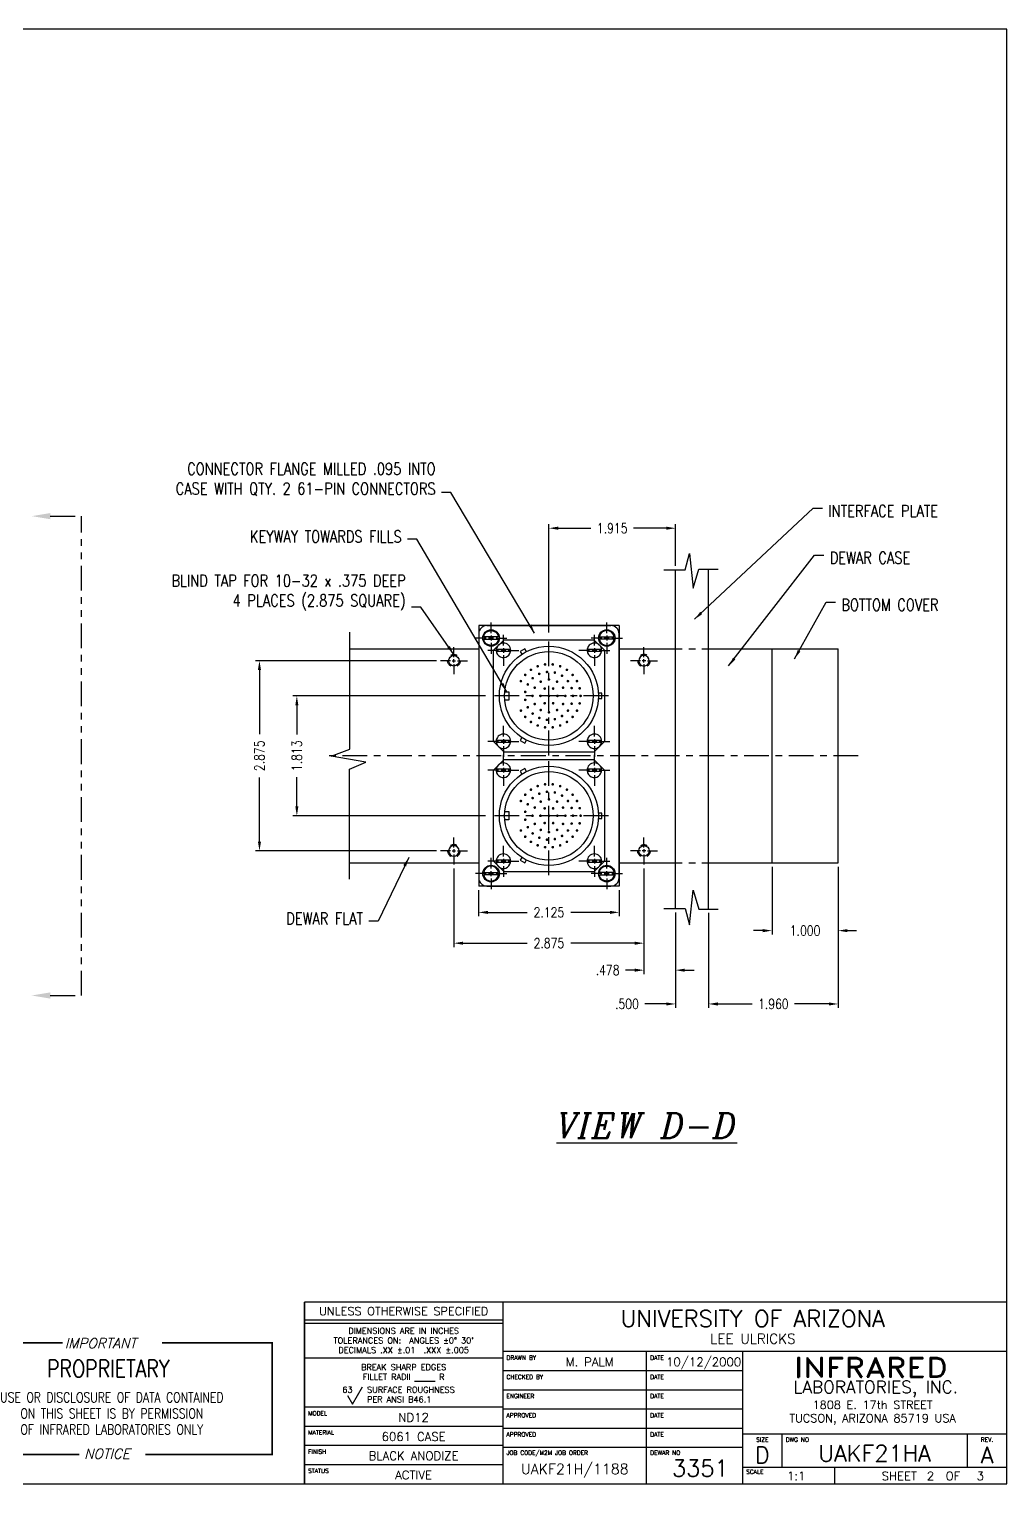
# Model space of a CAD drawing. Extents: x -84 to 28, y 0 to 23.
# Drawn here: x -25.06 to -10.26, y 0.74 to 22.74 of the extents above; entities that cross this region are included whole.
import ezdxf
from ezdxf.enums import TextEntityAlignment as Align

# ---------------------------------------------------------------- set-up
doc = ezdxf.new("R2010")
doc.units = 0
doc.header["$LTSCALE"] = 0.3
doc.header["$MEASUREMENT"] = 0
for name, pattern in [('CENTER', [2, 1.25, -0.25, 0.25, -0.25]), ('HIDDEN', [0.375, 0.25, -0.125]), ('PHANTOM', [2.5, 1.25, -0.25, 0.25, -0.25, 0.25, -0.25])]:
    doc.linetypes.add(name, pattern=pattern)
doc.layers.get('DEFPOINTS').update_dxf_attribs({"linetype": 'CONTINUOUS'})
for name, color, linetype in [('BDR1', 2, 'CONTINUOUS'), ('CENTER', 4, 'CENTER'), ('DIMENSION', 1, 'CONTINUOUS'), ('HIDDEN', 3, 'HIDDEN'), ('OBJECT', 2, 'CONTINUOUS'), ('PHANTOM', 5, 'PHANTOM'), ('TTL1', 2, 'CONTINUOUS'), ('TTL2', 1, 'CONTINUOUS'), ('TTL3', 6, 'CONTINUOUS')]:
    doc.layers.add(name, color=color, linetype=linetype)
doc.styles.add('ITALICC', font='italicc', dxfattribs={"height": 0.5})
doc.styles.add('ROMANS', font='romans.shx', dxfattribs={"width": 0.8, "height": 0.15})
doc.styles.add('TTL_FNCY', font='romand.shx')
doc.styles.add('TTL_STD', font='ROMANS.SHX')
doc.dimstyles.new('D-SIZE', dxfattribs={"dimscale": 0, "dimtxt": 0.15, "dimasz": 0.14, "dimexe": 0.06, "dimexo": 0.06, "dimgap": 0.09, "dimtad": 0, "dimdec": 3, "dimzin": 4, "dimtxsty": 'ROMANS', "dimcen": 0.09, "dimazin": 3, "dimtfac": 1, "dimtdec": 3, "dimtofl": 0, "dimtmove": 0, "dimatfit": 3, "dimtolj": 1, "dimtzin": 4})

# ---------------------------------------------------------------- blocks, each defined once
blk = doc.blocks.new('DSIZE')
at = {"layer": 'BDR1'}
for p, q in [((34, 22), (0, 22)), ((34, 0), (34, 22)), ((0, 0), (34, 0))]:
    blk.add_line(p, q, dxfattribs=at)
at = {"layer": 'TTL1'}
for p, q in [((23.375, 2.75), (23.375, 0)), ((23.375, 0), (23.375, 2.75)), ((34, 2.75), (23.375, 2.75)), ((26.375, 2.75), (26.375, 0)), ((26.375, 2.475), (23.375, 2.475)), ((26.375, 2.425), (23.375, 2.425)), ((34, 2), (26.375, 2)), ((28.55, 0), (28.55, 2)), ((30, 2), (30, 0)), ((26.375, 1.9), (23.375, 1.9)), ((30, 1.71), (26.375, 1.71)), ((30, 1.42), (26.375, 1.42)), ((26.375, 1.16), (23.375, 1.16)), ((30, 1.13), (26.375, 1.13)), ((26.375, 0.87), (23.375, 0.87)), ((30, 0.84), (26.375, 0.84)), ((34, 0.75), (30, 0.75)), ((30.6, 0.25), (30.6, 0.75)), ((33.4, 0.75), (33.4, 0.25)), ((26.375, 0.58), (23.375, 0.58)), ((30, 0.55), (26.375, 0.55)), ((26.375, 0.29), (23.375, 0.29)), ((34, 0.25), (30, 0.25)), ((31.39, 0.25), (31.39, 0))]:
    blk.add_line(p, q, dxfattribs=at)
at = {"layer": 'TTL3'}
for p, q in [((24.026, 1.338), (24.101, 1.208)), ((24.101, 1.208), (24.251, 1.468))]:
    blk.add_line(p, q, dxfattribs=at)
at = {"layer": 'TTL1', "style": 'TTL_STD'}
for tag, height, flags, p in [('DWG-NAME', 0.25, 4, (30.157, 2.375)), ('DWG-NO', 0.25, 4, (32, 0.337)), ('CODE', 0.156, 12, (27.463, 0.148)), ('DEWAR-NO', 0.25, 12, (29.362, 0.113))]:
    blk.add_attdef(tag, text='', height=height, dxfattribs=dict(at, flags=flags)).set_placement(p, align=Align.CENTER)
at = {"layer": 'TTL2'}
for s, height, style, p in [('UNLESS OTHERWISE SPECIFIED', 0.125, 'TTL_STD', (24.875, 2.55)), ('LABORATORIES, INC.', 0.1875, 'TTL_FNCY', (32.015, 1.371)), ('1808 E. 17th STREET', 0.125, 'TTL_STD', (31.968, 1.133)), ('TUCSON, ARIZONA 85719 USA', 0.125, 'TTL_STD', (31.968, 0.931)), ('D', 0.25, 'TTL_STD', (30.3, 0.312)), ('SHEET    OF', 0.13, 'TTL_STD', (32.7, 0.055))]:
    blk.add_text(s, height=height, dxfattribs=dict(at, style=style)).set_placement(p, align=Align.CENTER)
at = {"layer": 'TTL2', "style": 'TTL_FNCY', "width": 1.115273}
blk.add_text('INFRARED', height=0.3, dxfattribs=at).set_placement((30.777, 1.612), (33.103, 1.612), align=Align.FIT)
at = {"layer": 'TTL2', "style": 'TTL_STD'}
for tag, height, flags, p in [('DWG-DESC', 0.15, 4, (30.157, 2.12)), ('DRAFTER', 0.13, 4, (27.687, 1.78)), ('DATE-ISSUE', 0.13, 4, (29.412, 1.78)), ('MODEL', 0.13, 4, (25.025, 0.94)), ('MAT_L', 0.13, 12, (25.025, 0.65)), ('FIN', 0.13, 12, (25.025, 0.36)), ('DWG-REV', 0.25, 12, (33.7, 0.312)), ('STATUS', 0.13, 12, (25.025, 0.07)), ('DWG-SCALE', 0.13, 12, (30.812, 0.055)), ('SH_NO', 0.13, 4, (32.844, 0.055)), ('SH_NO', 0.13, 4, (33.597, 0.055))]:
    blk.add_attdef(tag, text='', height=height, dxfattribs=dict(at, flags=flags)).set_placement(p, align=Align.CENTER)
at = {"layer": 'TTL3', "style": 'TTL_STD'}
for s, height, p in [("TOLERANCES ON:  ANGLES %%p0%%d 30'", 0.09, (24.875, 2.124)), ('DIMENSIONS ARE IN INCHES', 0.09, (24.875, 2.27)), ('DECIMALS .XX %%p.01  .XXX %%p.005', 0.09, (24.875, 1.979)), ('BREAK SHARP EDGES', 0.09, (24.875, 1.72)), ('FILLET RADII %%u     %%u R', 0.09, (24.875, 1.574)), ('63', 0.09, (24.024, 1.379)), ('SIZE', 0.065, (30.3, 0.637)), ('REV.', 0.065, (33.7, 0.637))]:
    blk.add_text(s, height=height, dxfattribs=at).set_placement(p, align=Align.CENTER)
for s, height, p in [('DRAWN BY', 0.065, (26.43, 1.875)), ('DATE', 0.065, (28.605, 1.875)), ('CHECKED BY', 0.065, (26.43, 1.585)), ('DATE', 0.065, (28.605, 1.585)), ('SURFACE ROUGHNESS', 0.09, (24.321, 1.379)), ('PER ANSI B46.1', 0.09, (24.321, 1.233)), ('ENGINEER', 0.065, (26.43, 1.295)), ('DATE', 0.065, (28.605, 1.295)), ('MODEL', 0.065, (23.43, 1.035)), ('APPROVED', 0.065, (26.43, 1.005)), ('DATE', 0.065, (28.605, 1.005)), ('MATERIAL', 0.065, (23.43, 0.745)), ('APPROVED', 0.065, (26.43, 0.715)), ('DATE', 0.065, (28.605, 0.715)), ('DWG NO', 0.065, (30.655, 0.637)), ('FINISH', 0.065, (23.43, 0.455)), ('JOB CODE/M2M JOB ORDER', 0.065, (26.43, 0.438)), ('DEWAR NO', 0.065, (28.605, 0.438)), ('STATUS', 0.065, (23.43, 0.165)), ('SCALE', 0.065, (30.055, 0.15))]:
    blk.add_text(s, height=height, dxfattribs=at).set_placement(p)
blk = doc.blocks.new('PNOTE')
at = {"layer": 'DIMENSION', "const_width": 0.025}
for points in [[(0, 0), (0, 1.69)], [(0, 1.69), (1.669, 1.69)], [(3.169, 1.69), (4.838, 1.69), (4.838, 0), (2.919, 0)], [(1.919, 0), (0, 0)]]:
    blk.add_lwpolyline(points, dxfattribs=at)
at = {"layer": 'DIMENSION', "style": 'ITALICC'}
for s, p in [('IMPORTANT', (1.701, 1.606)), ('NOTICE', (1.992, -0.065))]:
    blk.add_text(s, height=0.15, dxfattribs=at).set_placement(p)
at = {"layer": 'DIMENSION', "style": 'ROMANS', "width": 0.8}
blk.add_text('PROPRIETARY', height=0.2625, dxfattribs=at).set_placement((1.432, 1.166))
for s, p in [('USE OR DISCLOSURE OF DATA CONTAINED', (2.412, 0.787)), ('ON THIS SHEET IS BY PERMISSION', (2.412, 0.544)), ('OF INFRARED LABORATORIES ONLY', (2.412, 0.302))]:
    blk.add_text(s, height=0.15, dxfattribs=at).set_placement(p, align=Align.CENTER)
blk = doc.blocks.new('*D44')
at = {"layer": 'DEFPOINTS', "color": 0}
for p in [(-21.005, 12.659), (-18.092, 12.659), (-18.092, 10.847)]:
    blk.add_point(p, dxfattribs=at)
at = {"layer": 'DIMENSION', "color": 0}
for p, q in [((-18.152, 12.659), (-21.065, 12.659)), ((-21.005, 12.519), (-21.005, 12.075)), ((-21.005, 10.987), (-21.005, 11.432)), ((-18.152, 10.847), (-21.065, 10.847))]:
    blk.add_line(p, q, dxfattribs=at)
for points in [[(-21.028, 12.519), (-20.982, 12.519), (-21.005, 12.659)], [(-21.028, 10.987), (-20.982, 10.987), (-21.005, 10.847)]]:
    blk.add_solid(points, dxfattribs=at)
at = {"layer": 'DIMENSION', "color": 0, "insert": (-21.005, 11.753), "char_height": 0.15, "attachment_point": 5, "rotation": 90, "style": 'ROMANS'}
blk.add_mtext('\\A1;1.813', dxfattribs=at)
blk = doc.blocks.new('*D45')
at = {"layer": 'DEFPOINTS', "color": 0}
for p in [(-21.571, 13.191), (-18.834, 13.191), (-18.834, 10.316)]:
    blk.add_point(p, dxfattribs=at)
at = {"layer": 'DIMENSION', "color": 0}
for p, q in [((-18.894, 13.191), (-21.631, 13.191)), ((-21.571, 13.051), (-21.571, 12.083)), ((-21.571, 10.456), (-21.571, 11.423)), ((-18.894, 10.316), (-21.631, 10.316))]:
    blk.add_line(p, q, dxfattribs=at)
for points in [[(-21.594, 13.051), (-21.547, 13.051), (-21.571, 13.191)], [(-21.594, 10.456), (-21.547, 10.456), (-21.571, 10.316)]]:
    blk.add_solid(points, dxfattribs=at)
at = {"layer": 'DIMENSION', "color": 0, "insert": (-21.571, 11.753), "char_height": 0.15, "attachment_point": 5, "rotation": 90, "style": 'ROMANS'}
blk.add_mtext('\\A1;2.875', dxfattribs=at)
blk = doc.blocks.new('*U40')
at = {"layer": 'CENTER'}
for p, q in [((0, 0.073), (0, 0.234)), ((-0.073, 0), (-0.234, 0)), ((-0.036, 0), (0.036, 0)), ((0, -0.036), (0, 0.036)), ((0.073, 0), (0.234, 0)), ((0, -0.073), (0, -0.234))]:
    blk.add_line(p, q, dxfattribs=at)
at = {"layer": 'OBJECT'}
for points in [[(0.019, 0.108, 1), (-0.02, -0.108), (-0.02, 0.108)], [(-0.02, -0.108, 1), (0.019, 0.108), (0.019, -0.108)]]:
    blk.add_lwpolyline(points, format="xyb", dxfattribs=at)
blk = doc.blocks.new('61PINFRONTWITHHDWR')
at = {"layer": 'CENTER'}
for p, q in [((0, 0.9), (0, -0.9)), ((0.9, 0), (-0.9, 0))]:
    blk.add_line(p, q, dxfattribs=at)
at = {"layer": 'OBJECT'}
for p, q in [((0.04, 0.8), (-0.04, 0.8)), ((-0.04, 0.8), (-0.04, 0.749)), ((0.04, 0.749), (0.04, 0.8)), ((-0.669, -0.34), (-0.713, -0.365)), ((-0.713, -0.365), (-0.673, -0.435)), ((-0.673, -0.435), (-0.629, -0.409)), ((0.629, -0.409), (0.673, -0.435)), ((0.713, -0.365), (0.669, -0.34)), ((0.673, -0.435), (0.713, -0.365))]:
    blk.add_line(p, q, dxfattribs=at)
blk.add_lwpolyline([(-0.844, 0.684), (-0.844, -0.684), (-0.684, -0.844), (0.684, -0.844), (0.844, -0.684), (0.844, 0.684), (0.684, 0.844), (-0.684, 0.844)], close=True, dxfattribs=at)
at = {"layer": 'OBJECT', "const_width": 0.02}
for points in [[(-0.232, 0.42, 1), (-0.214, 0.429, 1)], [(-0.124, 0.463, 1), (-0.105, 0.468, 1)], [(-0.01, 0.479, 1), (0.01, 0.479, 1)], [(0.105, 0.468, 1), (0.124, 0.463, 1)], [(0.214, 0.429, 1), (0.232, 0.42, 1)], [(-0.4, 0.264, 1), (-0.389, 0.28, 1)], [(-0.325, 0.352, 1), (-0.31, 0.365, 1)], [(-0.231, 0.281, 1), (-0.215, 0.293, 1)], [(-0.132, 0.209, 1), (-0.115, 0.219, 1)], [(-0.127, 0.34, 1), (-0.109, 0.347, 1)], [(-0.01, 0.363, 1), (0.01, 0.363, 1)], [(-0.01, 0.248, 1), (0.01, 0.248, 1)], [(0.109, 0.347, 1), (0.127, 0.34, 1)], [(0.115, 0.219, 1), (0.132, 0.209, 1)], [(0.215, 0.293, 1), (0.231, 0.281, 1)], [(0.31, 0.365, 1), (0.325, 0.352, 1)], [(0.389, 0.28, 1), (0.4, 0.264, 1)], [(-0.477, 0.048, 1), (-0.474, 0.068, 1)], [(-0.452, 0.161, 1), (-0.444, 0.179, 1)], [(-0.355, 0.08, 1), (-0.35, 0.099, 1)], [(-0.31, 0.19, 1), (-0.299, 0.207, 1)], [(-0.248, -0.01, 1), (-0.248, 0.01, 1)], [(-0.219, 0.115, 1), (-0.209, 0.132, 1)], [(-0.116, 0.055, 1), (-0.106, 0.073, 1)], [(-0.01, 0.128, 1), (0.01, 0.128, 1)], [(-0.01, 0, 1), (0.01, 0, 1)], [(0.106, 0.073, 1), (0.116, 0.055, 1)], [(0.209, 0.132, 1), (0.219, 0.115, 1)], [(0.248, 0.01, 1), (0.248, -0.01, 1)], [(0.299, 0.207, 1), (0.31, 0.19, 1)], [(0.35, 0.099, 1), (0.355, 0.08, 1)], [(0.444, 0.179, 1), (0.452, 0.161, 1)], [(0.474, 0.068, 1), (0.477, 0.048, 1)], [(-0.474, -0.068, 1), (-0.477, -0.048, 1)], [(-0.444, -0.179, 1), (-0.452, -0.161, 1)], [(-0.361, -0.04, 1), (-0.363, -0.02, 1)], [(-0.329, -0.155, 1), (-0.337, -0.137, 1)], [(-0.209, -0.132, 1), (-0.219, -0.115, 1)], [(-0.115, -0.219, 1), (-0.132, -0.209, 1)], [(-0.106, -0.073, 1), (-0.116, -0.055, 1)], [(0.01, -0.128, 1), (-0.01, -0.128, 1)], [(0.116, -0.055, 1), (0.106, -0.073, 1)], [(0.132, -0.209, 1), (0.115, -0.219, 1)], [(0.219, -0.115, 1), (0.209, -0.132, 1)], [(0.337, -0.137, 1), (0.329, -0.155, 1)], [(0.363, -0.02, 1), (0.361, -0.04, 1)], [(0.452, -0.161, 1), (0.444, -0.179, 1)], [(0.477, -0.048, 1), (0.474, -0.068, 1)], [(-0.389, -0.28, 1), (-0.4, -0.264, 1)], [(-0.31, -0.365, 1), (-0.325, -0.352, 1)], [(-0.261, -0.253, 1), (-0.274, -0.239, 1)], [(-0.214, -0.429, 1), (-0.232, -0.42, 1)], [(-0.164, -0.324, 1), (-0.182, -0.315, 1)], [(-0.05, -0.36, 1), (-0.07, -0.357, 1)], [(0.01, -0.248, 1), (-0.01, -0.248, 1)], [(0.07, -0.357, 1), (0.05, -0.36, 1)], [(0.182, -0.315, 1), (0.164, -0.324, 1)], [(0.232, -0.42, 1), (0.214, -0.429, 1)], [(0.274, -0.239, 1), (0.261, -0.253, 1)], [(0.325, -0.352, 1), (0.31, -0.365, 1)], [(0.4, -0.264, 1), (0.389, -0.28, 1)]]:
    blk.add_lwpolyline(points, format="xyb", close=True, dxfattribs=at)
at = {"layer": 'OBJECT'}
for radius in [0.75, 0.67]:
    blk.add_circle((0, 0), radius, dxfattribs=at)
for p in [(-0.688, 0.688), (0.688, 0.688), (-0.688, -0.688), (0.688, -0.688)]:
    blk.add_blockref('*U40', p, dxfattribs=at)
blk = doc.blocks.new('*D46')
at = {"layer": 'DEFPOINTS', "color": 0}
for p in [(-15.755, 9.758), (-15.277, 9.444), (-15.755, 8.512)]:
    blk.add_point(p, dxfattribs=at)
at = {"layer": 'DIMENSION', "color": 0}
for p, q in [((-15.755, 9.698), (-15.755, 8.452)), ((-15.277, 9.384), (-15.277, 8.452)), ((-15.895, 8.512), (-16.035, 8.512)), ((-15.137, 8.512), (-14.997, 8.512))]:
    blk.add_line(p, q, dxfattribs=at)
for points in [[(-15.895, 8.535), (-15.895, 8.488), (-15.755, 8.512)], [(-15.137, 8.535), (-15.137, 8.488), (-15.277, 8.512)]]:
    blk.add_solid(points, dxfattribs=at)
at = {"layer": 'DIMENSION', "color": 0, "insert": (-16.305, 8.512), "char_height": 0.15, "attachment_point": 5, "style": 'ROMANS'}
blk.add_mtext('\\A1;.478', dxfattribs=at)
blk = doc.blocks.new('*D47')
at = {"layer": 'DEFPOINTS', "color": 0}
for p in [(-18.63, 10.111), (-15.755, 10.111), (-18.63, 8.92)]:
    blk.add_point(p, dxfattribs=at)
at = {"layer": 'DIMENSION', "color": 0}
for p, q in [((-18.63, 10.051), (-18.63, 8.86)), ((-15.755, 10.051), (-15.755, 8.86)), ((-18.49, 8.92), (-17.522, 8.92)), ((-15.895, 8.92), (-16.862, 8.92))]:
    blk.add_line(p, q, dxfattribs=at)
for points in [[(-18.49, 8.943), (-18.49, 8.896), (-18.63, 8.92)], [(-15.895, 8.943), (-15.895, 8.896), (-15.755, 8.92)]]:
    blk.add_solid(points, dxfattribs=at)
at = {"layer": 'DIMENSION', "color": 0, "insert": (-17.192, 8.92), "char_height": 0.15, "attachment_point": 5, "style": 'ROMANS'}
blk.add_mtext('\\A1;2.875', dxfattribs=at)
blk = doc.blocks.new('*U43')
at = {"layer": 'CENTER'}
for p, q in [((-0.053, 0), (-0.2045, 0)), ((-0.0265, 0), (0.0265, 0)), ((0, 0.053), (0, 0.2045)), ((0, -0.0265), (0, 0.0265)), ((0.053, 0), (0.2045, 0)), ((0, -0.053), (0, -0.2045))]:
    blk.add_line(p, q, dxfattribs=at)
at = {"layer": 'HIDDEN'}
blk.add_circle((0, 0), 0.095, dxfattribs=at)
at = {"layer": 'OBJECT'}
blk.add_circle((0, 0), 0.0795, dxfattribs=at)
blk = doc.blocks.new('*U42')
at = {"layer": 'CENTER'}
for p, q in [((0, 0.075), (0, 0.237)), ((-0.075, 0), (-0.237, 0)), ((-0.037, 0), (0.037, 0)), ((0, -0.037), (0, 0.037)), ((0.075, 0), (0.237, 0)), ((0, -0.075), (0, -0.237))]:
    blk.add_line(p, q, dxfattribs=at)
at = {"layer": 'OBJECT'}
for points in [[(0.019, 0.084, 0.114293), (-0.02, 0.084), (-0.02, 0.111, 0.839372), (-0.02, -0.111), (-0.02, 0.084)], [(-0.02, -0.084, 0.114293), (0.019, -0.084), (0.019, -0.111, 0.839372), (0.019, 0.111), (0.019, -0.084)]]:
    blk.add_lwpolyline(points, format="xyb", dxfattribs=at)
blk = doc.blocks.new('*D48')
at = {"layer": 'DEFPOINTS', "color": 0}
for p in [(-18.255, 9.784), (-16.13, 9.784), (-16.13, 9.386)]:
    blk.add_point(p, dxfattribs=at)
at = {"layer": 'DIMENSION', "color": 0}
for p, q in [((-18.255, 9.724), (-18.255, 9.326)), ((-16.13, 9.724), (-16.13, 9.326)), ((-18.115, 9.386), (-17.522, 9.386)), ((-16.27, 9.386), (-16.862, 9.386))]:
    blk.add_line(p, q, dxfattribs=at)
for points in [[(-18.115, 9.409), (-18.115, 9.362), (-18.255, 9.386)], [(-16.27, 9.409), (-16.27, 9.362), (-16.13, 9.386)]]:
    blk.add_solid(points, dxfattribs=at)
at = {"layer": 'DIMENSION', "color": 0, "insert": (-17.192, 9.386), "char_height": 0.15, "attachment_point": 5, "style": 'ROMANS'}
blk.add_mtext('\\A1;2.125', dxfattribs=at)
blk = doc.blocks.new('*D49')
at = {"layer": 'DEFPOINTS', "color": 0}
for p in [(-13.817, 10.136), (-12.817, 10.136), (-13.817, 9.11)]:
    blk.add_point(p, dxfattribs=at)
at = {"layer": 'DIMENSION', "color": 0}
for p, q in [((-13.817, 10.076), (-13.817, 9.05)), ((-12.817, 10.076), (-12.817, 9.05)), ((-13.957, 9.11), (-14.097, 9.11)), ((-12.677, 9.11), (-12.537, 9.11))]:
    blk.add_line(p, q, dxfattribs=at)
for points in [[(-13.957, 9.133), (-13.957, 9.086), (-13.817, 9.11)], [(-12.677, 9.133), (-12.677, 9.086), (-12.817, 9.11)]]:
    blk.add_solid(points, dxfattribs=at)
at = {"layer": 'DIMENSION', "color": 0, "insert": (-13.317, 9.11), "char_height": 0.15, "attachment_point": 5, "style": 'ROMANS'}
blk.add_mtext('\\A1;1.000', dxfattribs=at)
blk = doc.blocks.new('*D50')
at = {"layer": 'DEFPOINTS', "color": 0}
for p in [(-12.817, 10.136), (-14.777, 9.437), (-12.817, 8.001)]:
    blk.add_point(p, dxfattribs=at)
at = {"layer": 'DIMENSION', "color": 0}
for p, q in [((-12.817, 10.076), (-12.817, 7.941)), ((-14.777, 9.377), (-14.777, 7.941)), ((-14.637, 8.001), (-14.119, 8.001)), ((-12.957, 8.001), (-13.476, 8.001))]:
    blk.add_line(p, q, dxfattribs=at)
for points in [[(-14.637, 8.024), (-14.637, 7.977), (-14.777, 8.001)], [(-12.957, 8.024), (-12.957, 7.977), (-12.817, 8.001)]]:
    blk.add_solid(points, dxfattribs=at)
at = {"layer": 'DIMENSION', "color": 0, "insert": (-13.797, 8.001), "char_height": 0.15, "attachment_point": 5, "style": 'ROMANS'}
blk.add_mtext('\\A1;1.960', dxfattribs=at)
blk = doc.blocks.new('*D51')
at = {"layer": 'DEFPOINTS', "color": 0}
for p in [(-15.277, 9.444), (-14.777, 9.437), (-14.777, 8.001)]:
    blk.add_point(p, dxfattribs=at)
at = {"layer": 'DIMENSION', "color": 0}
for p, q in [((-15.277, 9.384), (-15.277, 7.941)), ((-14.777, 9.377), (-14.777, 7.941)), ((-15.417, 8.001), (-15.742, 8.001)), ((-14.637, 8.001), (-14.497, 8.001))]:
    blk.add_line(p, q, dxfattribs=at)
for points in [[(-15.417, 8.024), (-15.417, 7.977), (-15.277, 8.001)], [(-14.637, 8.024), (-14.637, 7.977), (-14.777, 8.001)]]:
    blk.add_solid(points, dxfattribs=at)
at = {"layer": 'DIMENSION', "color": 0, "insert": (-16.012, 8.001), "char_height": 0.15, "attachment_point": 5, "style": 'ROMANS'}
blk.add_mtext('\\A1;.500', dxfattribs=at)
blk = doc.blocks.new('*D53')
at = {"layer": 'DEFPOINTS', "color": 0}
for p in [(-15.277, 15.195), (-15.277, 14.567), (-17.192, 13.559)]:
    blk.add_point(p, dxfattribs=at)
at = {"layer": 'DIMENSION', "color": 0}
for p, q in [((-17.192, 13.619), (-17.192, 15.255)), ((-17.052, 15.195), (-16.556, 15.195)), ((-15.417, 15.195), (-15.913, 15.195)), ((-15.277, 14.627), (-15.277, 15.255))]:
    blk.add_line(p, q, dxfattribs=at)
for points in [[(-17.052, 15.219), (-17.052, 15.172), (-17.192, 15.195)], [(-15.417, 15.219), (-15.417, 15.172), (-15.277, 15.195)]]:
    blk.add_solid(points, dxfattribs=at)
at = {"layer": 'DIMENSION', "color": 0, "insert": (-16.235, 15.195), "char_height": 0.15, "attachment_point": 5, "style": 'ROMANS'}
blk.add_mtext('\\A1;1.915', dxfattribs=at)

msp = doc.modelspace()

# ---------------------------------------------------------------- linework, layer by layer
at = {"layer": 'CENTER'}
msp.add_line((-12.5148, 11.7532), (-20.5736, 11.7532), dxfattribs=at)
at = {"layer": 'DIMENSION'}
for points in [[(-24.7348, 15.3311), (-24.7348, 15.4244), (-25.0148, 15.3777)], [(-24.7348, 8.082), (-24.7348, 8.1754), (-25.0148, 8.1287)]]:
    msp.add_solid(points, dxfattribs=at)
at = {"layer": 'HIDDEN'}
for p, q in [((-15.2771, 13.3709), (-14.7771, 13.3709)), ((-15.2771, 10.1356), (-14.7771, 10.1356))]:
    msp.add_line(p, q, dxfattribs=at)
at = {"layer": 'OBJECT'}
for p, q in [((-15.2771, 9.4438), (-15.2771, 14.5667)), ((-14.7771, 9.4367), (-14.7771, 14.5738)), ((-18.2546, 13.722), (-18.2546, 9.7845)), ((-16.1296, 13.722), (-18.2546, 13.722)), ((-18.1296, 13.722), (-16.2546, 13.722)), ((-16.1296, 13.722), (-16.1296, 9.7845)), ((-18.2546, 13.597), (-18.2546, 9.9095)), ((-16.1296, 9.9095), (-16.1296, 13.597)), ((-20.2018, 13.3709), (-18.2546, 13.3709)), ((-16.1296, 13.3709), (-15.2771, 13.3709)), ((-14.7771, 10.1356), (-14.7771, 13.3709)), ((-14.7771, 13.3709), (-12.8171, 13.3709)), ((-13.8171, 10.1356), (-13.8171, 13.3709)), ((-12.8171, 10.1356), (-12.8171, 13.3709)), ((-17.8592, 12.722), (-17.7967, 12.722)), ((-17.7967, 12.597), (-17.8592, 12.597)), ((-17.7967, 12.722), (-17.7967, 12.597)), ((-17.8592, 10.9095), (-17.7967, 10.9095)), ((-17.7967, 10.7845), (-17.8592, 10.7845)), ((-17.7967, 10.9095), (-17.7967, 10.7845)), ((-20.209, 10.1356), (-18.2546, 10.1356)), ((-16.1296, 10.1356), (-15.2771, 10.1356)), ((-14.7771, 10.1356), (-12.8171, 10.1356)), ((-16.1296, 9.7845), (-18.2546, 9.7845)), ((-18.1296, 9.7845), (-16.2546, 9.7845))]:
    msp.add_line(p, q, dxfattribs=at)
for points in [[(-15.4515, 14.5667), (-15.1298, 14.5667), (-15.0655, 14.8138), (-15.0084, 14.2881), (-14.9226, 14.5738), (-14.6331, 14.5738)], [(-20.209, 9.8856), (-20.209, 11.5528), (-19.9619, 11.6585), (-20.4875, 11.7477), (-20.2018, 11.852), (-20.2018, 13.6209)], [(-15.4515, 9.4438), (-15.1298, 9.4438), (-15.0655, 9.1967), (-15.0084, 9.7224), (-14.9226, 9.4367), (-14.6331, 9.4367)]]:
    msp.add_lwpolyline(points, dxfattribs=at)
for centre in [(-18.0671, 13.5345), (-16.3171, 13.5345), (-18.0671, 9.972), (-16.3171, 9.972)]:
    msp.add_circle(centre, 0.125, dxfattribs=at)
for centre, start, end in [((-18.1296, 13.597), 90, 180), ((-16.2546, 13.597), 0, 90), ((-18.1296, 9.9095), 180, 270), ((-16.2546, 9.9095), 270, 0)]:
    msp.add_arc(centre, 0.125, start, end, dxfattribs=at)
at = {"layer": 'PHANTOM'}
for p, q in [((-24.7348, 15.3777), (-24.2647, 15.3777)), ((-24.2647, 8.1287), (-24.2647, 15.3777)), ((-24.7348, 8.1287), (-24.2647, 8.1287))]:
    msp.add_line(p, q, dxfattribs=at)

# ---------------------------------------------------------------- block references
at = {"layer": 'OBJECT'}
ref = msp.add_blockref('DSIZE', (-44.2642, 0.7429), dxfattribs=at)
ref.add_attrib('SH_NO', '3', dxfattribs={"layer": 'TTL2', "height": 0.13, "style": 'TTL_STD'}).set_placement((-10.6673, 0.7979), align=Align.CENTER)
ref.add_attrib('SH_NO', '2', dxfattribs={"layer": 'TTL2', "height": 0.13, "style": 'TTL_STD'}).set_placement((-11.4201, 0.7979), align=Align.CENTER)
ref.add_attrib('DWG-REV', 'A', dxfattribs={"layer": 'TTL2', "height": 0.25, "style": 'TTL_STD'}).set_placement((-10.5642, 1.0554), align=Align.CENTER)
ref.add_attrib('DWG-SCALE', '1:1', dxfattribs={"layer": 'TTL2', "height": 0.13, "style": 'TTL_STD'}).set_placement((-13.4517, 0.7979), align=Align.CENTER)
ref.add_attrib('STATUS', 'ACTIVE', dxfattribs={"layer": 'TTL2', "height": 0.13, "style": 'TTL_STD'}).set_placement((-19.2392, 0.8129), align=Align.CENTER)
ref.add_attrib('FIN', 'BLACK ANODIZE', dxfattribs={"layer": 'TTL2', "height": 0.13, "style": 'TTL_STD'}).set_placement((-19.2392, 1.1029), align=Align.CENTER)
ref.add_attrib('MAT_L', '6061 CASE', dxfattribs={"layer": 'TTL2', "height": 0.13, "style": 'TTL_STD'}).set_placement((-19.2392, 1.3929), align=Align.CENTER)
ref.add_attrib('MODEL', 'ND12', dxfattribs={"layer": 'TTL2', "height": 0.13, "style": 'TTL_STD'}).set_placement((-19.2392, 1.6829), align=Align.CENTER)
ref.add_attrib('DEWAR-NO', '3351', dxfattribs={"layer": 'TTL1', "height": 0.25, "style": 'TTL_STD'}).set_placement((-14.9017, 0.8554), align=Align.CENTER)
ref.add_attrib('DATE-ISSUE', '10/12/2000', dxfattribs={"layer": 'TTL2', "height": 0.13, "style": 'TTL_STD'}).set_placement((-14.8517, 2.5229), align=Align.CENTER)
ref.add_attrib('DRAFTER', 'M. PALM', dxfattribs={"layer": 'TTL2', "height": 0.13, "style": 'TTL_STD'}).set_placement((-16.5767, 2.5229), align=Align.CENTER)
ref.add_attrib('DWG-NO', 'UAKF21HA', dxfattribs={"layer": 'TTL1', "height": 0.25, "style": 'TTL_STD'}).set_placement((-12.2642, 1.0804), align=Align.CENTER)
ref.add_attrib('CODE', 'UAKF21H/1188', dxfattribs={"layer": 'TTL1', "height": 0.15625, "style": 'TTL_STD'}).set_placement((-16.8013, 0.8906), align=Align.CENTER)
ref.add_attrib('DWG-DESC', 'LEE ULRICKS', dxfattribs={"layer": 'TTL2', "height": 0.15, "style": 'TTL_STD'}).set_placement((-14.1067, 2.8629), align=Align.CENTER)
ref.add_attrib('DWG-NAME', 'UNIVERSITY OF ARIZONA', dxfattribs={"layer": 'TTL1', "height": 0.25, "style": 'TTL_STD'}).set_placement((-14.1067, 3.1179), align=Align.CENTER)
at = {"layer": 'OBJECT', "xscale": -1}
for name, p, rotation in [('*U42', (-18.0671, 13.5345), 90), ('*U43', (-18.6296, 10.3157), 180), ('*U42', (-16.3171, 9.972), 270)]:
    msp.add_blockref(name, p, dxfattribs=dict(at, rotation=rotation))
at = {"layer": 'OBJECT'}
for name, p, rotation in [('*U42', (-16.3171, 13.5345), 270), ('61PINFRONTWITHHDWR', (-17.1921, 12.6595), 270), ('61PINFRONTWITHHDWR', (-17.1921, 10.847), 270), ('*U43', (-15.7546, 10.3157), 180), ('*U42', (-18.0671, 9.972), 90)]:
    msp.add_blockref(name, p, dxfattribs=dict(at, rotation=rotation))
for name, p in [('*U43', (-18.6296, 13.1907)), ('PNOTE', (-26.2157, 1.1886))]:
    msp.add_blockref(name, p, dxfattribs=at)
at = {"layer": 'OBJECT', "xscale": -1}
msp.add_blockref('*U43', (-15.7546, 13.1907), dxfattribs=at)

# ---------------------------------------------------------------- texts
at = {"layer": 'DIMENSION', "style": 'ITALICC'}
msp.add_text('%%UVIEW D-D', height=0.375, dxfattribs=at).set_placement((-17.0781, 5.9734))
at = {"layer": 'DIMENSION', "char_height": 0.18, "style": 'ROMANS'}
for s, insert, attachment_point in [('CONNECTOR FLANGE MILLED .095 INTO\\PCASE WITH QTY. 2 61-PIN CONNECTORS', (-18.9065, 15.6862), 9), ('INTERFACE PLATE', (-12.9651, 15.546), 1), ('KEYWAY TOWARDS FILLS', (-19.4191, 14.9786), 9), ('DEWAR CASE', (-12.9436, 14.8388), 1), ('BLIND TAP FOR 10-32 x .375 DEEP\\P4 PLACES (2.875 SQUARE)', (-19.3599, 13.9516), 9), ('BOTTOM COVER', (-12.7682, 14.1264), 1), ('DEWAR FLAT', (-20.0052, 9.2041), 9)]:
    msp.add_mtext(s, dxfattribs=dict(at, insert=insert, attachment_point=attachment_point))

# ---------------------------------------------------------------- dimensions: what is measured, and where the dimension line sits
at = {"layer": 'DIMENSION'}
for base, p1, p2, picture, middle in [((-15.2771, 15.1953), (-17.1921, 13.5595), (-15.2771, 14.5667), '*D53', (-16.2346, 15.1953)), ((-12.8171, 8.0005), (-14.7771, 9.4367), (-12.8171, 10.1356), '*D50', (-13.7971, 8.0005)), ((-13.8171, 9.1096), (-12.8171, 10.1356), (-13.8171, 10.1356), '*D49', (-13.3171, 9.1096)), ((-18.6296, 8.9195), (-15.7546, 10.1112), (-18.6296, 10.1112), '*D47', (-17.1921, 8.9195)), ((-16.1296, 9.3858), (-18.2546, 9.7845), (-16.1296, 9.7845), '*D48', (-17.1921, 9.3858)), ((-15.7546451088, 8.5115715891), (-15.2771451088, 9.4438006788), (-15.7546451088, 9.7582359457), '*D46', (-16.3046451088, 8.5115715891))]:
    dim = msp.add_linear_dim(base=base, p1=p1, p2=p2, dimstyle='D-SIZE', override={"dimscale": 1}, dxfattribs=at)
    dim.commit()
    dim.dimension.update_dxf_attribs({"geometry": picture, "text_midpoint": middle})
for base, p1, p2, picture, middle in [((-21.5705, 13.1907), (-18.8341, 10.3157), (-18.8341, 13.1907), '*D45', (-21.5705, 11.7532)), ((-21.0048508587, 12.6594786641), (-18.0921451088, 10.8469786641), (-18.0921451088, 12.6594786641), '*D44', (-21.0048508587, 11.7532286641))]:
    dim = msp.add_linear_dim(base=base, p1=p1, p2=p2, angle=90, dimstyle='D-SIZE', override={"dimscale": 1}, dxfattribs=at)
    dim.commit()
    dim.dimension.update_dxf_attribs({"geometry": picture, "text_midpoint": middle})
dim = msp.add_linear_dim(base=(-14.7771, 8.0005), p1=(-15.2771, 9.4438), p2=(-14.7771, 9.4367), dimstyle='D-SIZE', override={"dimscale": 1}, dxfattribs=at)
dim.commit()
dim.dimension.update_dxf_attribs({"geometry": '*D51', "text_midpoint": (-16.0117, 8.0005), "dimtype": 160})

# ---------------------------------------------------------------- leaders
at = {"layer": 'DIMENSION', "annotation_type": 0, "has_hookline": 1}
for points, hookline_direction, text_width in [([(-17.4083, 13.6082), (-18.6765, 15.7362), (-18.8165, 15.7362)], 1, 4.4983), ([(-14.9897, 13.8181), (-13.1951, 15.496), (-13.0551, 15.496)], 0, 1.8377), ([(-17.828, 12.722), (-19.1891, 15.0286), (-19.3291, 15.0286)], 1, 2.5714), ([(-14.4748, 13.1122), (-13.1736, 14.7888), (-13.0336, 14.7888)], 0, 1.344), ([(-18.6296, 13.2857), (-19.1299, 14.0016), (-19.2699, 14.0016)], 1, 4.0937), ([(-13.4768, 13.2191), (-12.9982, 14.0764), (-12.8582, 14.0764)], 0, 1.6183), ([(-19.3125, 10.2163), (-19.7752, 9.2541), (-19.9152, 9.2541)], 1, 1.2891)]:
    msp.add_leader(points, dimstyle='D-SIZE', override={"dimscale": 1}, dxfattribs=dict(at, hookline_direction=hookline_direction, text_width=text_width))

doc.saveas('drawing.dxf')
